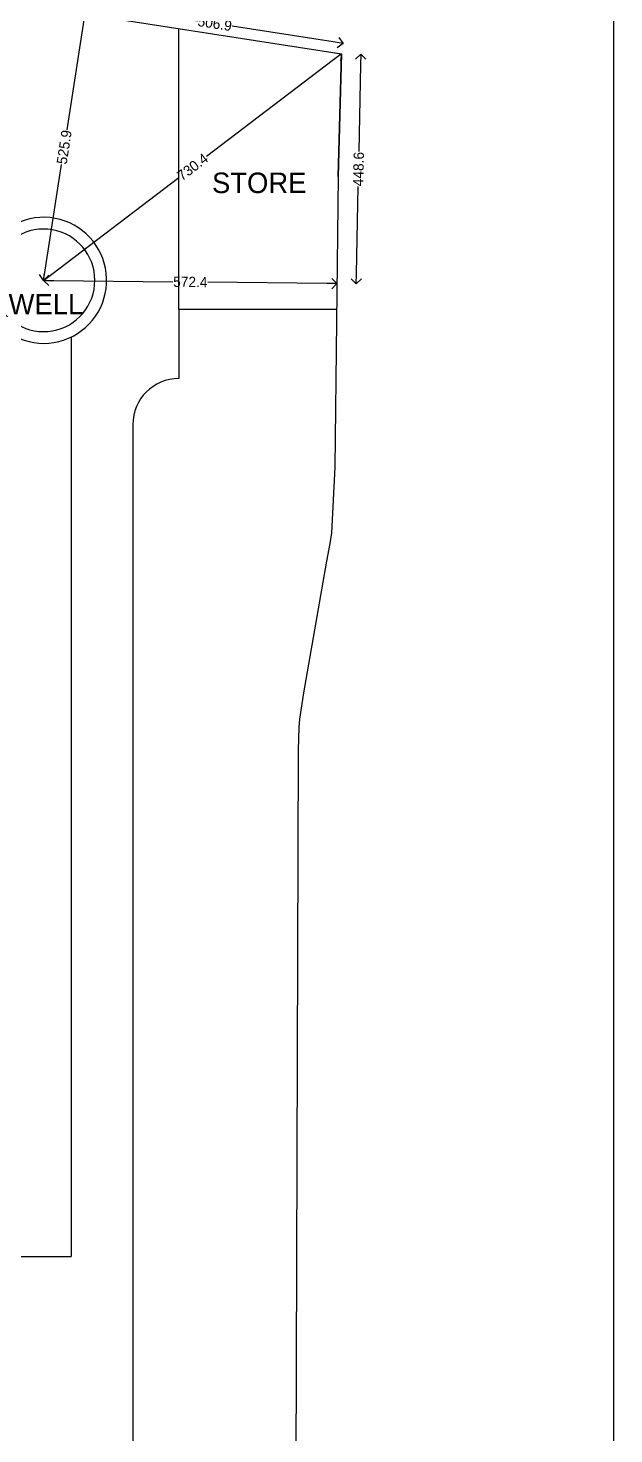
# Model space of a CAD drawing. Header units: inches. Extents: x -706 to 45253, y -3984 to 13819.
# Drawn here: x 37394 to 38537, y -1498 to 1245 of the extents above; entities that cross this region are included whole.
import ezdxf

# ---------------------------------------------------------------- set-up
doc = ezdxf.new("R2010")
doc.units = ezdxf.units.IN
doc.header["$PDMODE"] = 99
doc.header["$PDSIZE"] = 0.2
for name, color, linetype in [('BC-BOUNDARY', 3, 'ByLayer'), ('BC-Hatch', 8, 'Continuous'), ('BC-WHITECOLOR', 7, 'Continuous')]:
    doc.layers.add(name, color=color, linetype=linetype)
doc.styles.add('BC-1IN100-1', font='FreeSans.ttf', dxfattribs={"height": 20})
doc.styles.add('style2', font='FreeSans.ttf')
doc.dimstyles.new('BC-1IN100-1', dxfattribs={"dimtxt": 20, "dimasz": 20, "dimexe": 0.18, "dimexo": 0.0625, "dimgap": 1, "dimtad": 0, "dimtoh": 1, "dimdec": 1, "dimzin": 12, "dimdsep": 46, "dimtxsty": 'BC-1IN100-1', "dimblk": 'OPEN90', "dimcen": 0.09, "dimse1": 1, "dimse2": 1, "dimclrd": 256, "dimclre": 256, "dimclrt": 7, "dimadec": 0, "dimazin": 0, "dimtfac": 1, "dimtdec": 1, "dimtofl": 0, "dimtmove": 1, "dimatfit": 3, "dimldrblk": 'OPEN90', "dimfxl": 0, "dimtolj": 1, "dimtzin": 0, "dimlwd": -1, "dimarcsym": 0})

# ---------------------------------------------------------------- blocks, each defined once
blk = doc.blocks.new('_Open90')
at = {"color": 0, "linetype": 'ByBlock', "lineweight": -2}
for p, q in [((0, 0), (-1, 0)), ((-0.5, 0.5), (0, 0)), ((0, 0), (-0.5, -0.5))]:
    blk.add_line(p, q, dxfattribs=at)
blk = doc.blocks.new('*D799')
at = {"layer": 'BC-Hatch'}
for p, q in [((37989.7, 1182.9), (37742, 994.5)), ((37440.2, 765), (37687.9, 953.4))]:
    blk.add_line(p, q, dxfattribs=at)
at = {"layer": 'Defpoints', "color": 0}
for p in [(38005.7, 1195), (37424.3, 752.9), (37424.3, 752.9)]:
    blk.add_point(p, dxfattribs=at)
at = {"layer": 'BC-Hatch', "xscale": 20, "yscale": 20, "zscale": 20}
for p, rotation in [((38005.7, 1195), 37.24890819422171), ((37424.3, 752.9), 217.2489081942217)]:
    blk.add_blockref('_Open90', p, dxfattribs=dict(at, rotation=rotation))
at = {"layer": 'BC-Hatch', "color": 7, "insert": (37715, 974), "char_height": 20, "attachment_point": 5, "rotation": 37.2489, "style": 'BC-1IN100-1'}
blk.add_mtext('\\A1;730.4', dxfattribs=at)
blk = doc.blocks.new('*D802')
at = {"layer": 'BC-Hatch'}
for p, q in [((37527.7, 1289.6), (37724.8, 1259.1)), ((37989, 1218.1), (37791.9, 1248.7))]:
    blk.add_line(p, q, dxfattribs=at)
at = {"layer": 'Defpoints', "color": 0}
for p in [(37504.8, 1272.6), (38008.8, 1215.1), (38005.7, 1195)]:
    blk.add_point(p, dxfattribs=at)
at = {"layer": 'BC-Hatch', "xscale": 20, "yscale": 20, "zscale": 20}
for p, rotation in [((37507.9, 1292.7), 171.1932510125517), ((38008.8, 1215.1), 351.1932510125517)]:
    blk.add_blockref('_Open90', p, dxfattribs=dict(at, rotation=rotation))
at = {"layer": 'BC-Hatch', "color": 7, "insert": (37758.3, 1253.9), "char_height": 20, "attachment_point": 5, "rotation": 351.1933, "style": 'BC-1IN100-1'}
blk.add_mtext('\\A1;506.9', dxfattribs=at)
blk = doc.blocks.new('*D851')
at = {"layer": 'BC-Hatch'}
for p, q in [((37501.7, 1252.8), (37469.7, 1046.3)), ((37427.3, 772.7), (37459.3, 979.2))]:
    blk.add_line(p, q, dxfattribs=at)
at = {"layer": 'Defpoints', "color": 0}
for p in [(37504.8, 1272.6), (37504.8, 1272.6), (37424.3, 752.9)]:
    blk.add_point(p, dxfattribs=at)
at = {"layer": 'BC-Hatch', "xscale": 20, "yscale": 20, "zscale": 20}
for p, rotation in [((37504.8, 1272.6), 81.1932510125516), ((37424.3, 752.9), 261.1932510125516)]:
    blk.add_blockref('_Open90', p, dxfattribs=dict(at, rotation=rotation))
at = {"layer": 'BC-Hatch', "color": 7, "insert": (37464.5, 1012.8), "char_height": 20, "attachment_point": 5, "rotation": 81.1933, "style": 'BC-1IN100-1'}
blk.add_mtext('\\A1;525.9', dxfattribs=at)
blk = doc.blocks.new('*D852')
at = {"layer": 'BC-Hatch'}
for p, q in [((37444.3, 752.7), (37676.4, 750.1)), ((37976.7, 746.8), (37744.6, 749.4))]:
    blk.add_line(p, q, dxfattribs=at)
at = {"layer": 'Defpoints', "color": 0}
for p in [(37424.3, 752.9), (37996.7, 746.5), (37996.7, 746.5)]:
    blk.add_point(p, dxfattribs=at)
at = {"layer": 'BC-Hatch', "xscale": 20, "yscale": 20, "zscale": 20}
for p, rotation in [((37424.3, 752.9), 179.3605075903967), ((37996.7, 746.5), 359.3605075903966)]:
    blk.add_blockref('_Open90', p, dxfattribs=dict(at, rotation=rotation))
at = {"layer": 'BC-Hatch', "color": 7, "insert": (37710.5, 749.7), "char_height": 20, "attachment_point": 5, "rotation": 359.3605, "style": 'BC-1IN100-1'}
blk.add_mtext('\\A1;572.4', dxfattribs=at)
blk = doc.blocks.new('*D853')
at = {"layer": 'BC-Hatch'}
for p, q in [((38042.8, 1174.3), (38039.4, 1004)), ((38034.7, 765.8), (38038.1, 936.1))]:
    blk.add_line(p, q, dxfattribs=at)
at = {"layer": 'Defpoints', "color": 0}
for p in [(38005.7, 1195), (37996.7, 746.5), (38034.3, 745.8)]:
    blk.add_point(p, dxfattribs=at)
at = {"layer": 'BC-Hatch', "xscale": 20, "yscale": 20, "zscale": 20}
for p, rotation in [((38043.2, 1194.3), 88.85282410345364), ((38034.3, 745.8), 268.8528241034537)]:
    blk.add_blockref('_Open90', p, dxfattribs=dict(at, rotation=rotation))
at = {"layer": 'BC-Hatch', "color": 7, "insert": (38038.8, 970), "char_height": 20, "attachment_point": 5, "rotation": 88.8528, "style": 'BC-1IN100-1'}
blk.add_mtext('\\A1;448.6', dxfattribs=at)

msp = doc.modelspace()

# ---------------------------------------------------------------- linework, layer by layer
at = {"layer": 'BC-BOUNDARY'}
for p, q in [((35724.57, 1548.41, 9945.5), (38005.67, 1195.01, 9945.5)), ((38005.67, 1195.01), (37999.02, 955.19)), ((37999.02, 955.19), (37992.69, 388.37)), ((37992.69, 388.37), (37985.84, 260.5)), ((37985.84, 260.5), (37982.98, 239.19)), ((37985.84, 260.5), (37982.98, 239.19)), ((37982.98, 239.19), (37976.41, 204.97)), ((37976.41, 204.97), (37931.24, -51.96)), ((37931.24, -51.96), (37923.86, -102.93)), ((37931.24, -51.96), (37923.86, -102.93)), ((37923.86, -102.93), (37922.03, -119.74)), ((37923.86, -102.93), (37922.03, -119.74)), ((37922.03, -119.74), (37921.25, -163.15)), ((37922.03, -119.74), (37921.25, -163.15)), ((37921.25, -163.15), (37915.79, -1729.89))]:
    msp.add_line(p, q, dxfattribs=at)
at = {"layer": 'BC-Hatch'}
for p, q in [((37688.27, 696.43), (37688.27, 561.43)), ((37478.27, 642.41), (37478.27, -1151.57)), ((37598.27, 471.43), (37598.27, -1896.09)), ((37330.06, -1151.57), (37478.27, -1151.57))]:
    msp.add_line(p, q, dxfattribs=at)
msp.add_arc((37688.27, 471.43), 90, 90, 180, dxfattribs=at)
at = {"layer": 'BC-WHITECOLOR'}
for p, q in [((37688.27, 696.43), (37688.27, 1244.18)), ((37999.02, 955.19), (38005.67, 1195.01)), ((37688.27, 696.43), (37996.13, 696.43))]:
    msp.add_line(p, q, dxfattribs=at)
for radius, start, end in [(123, 220.0012, 152.65485), (100, 199.57254, 160.42746)]:
    msp.add_arc((37424.28, 752.93), radius, start, end, dxfattribs=at)
at = {"layer": 'Defpoints', "color": 2}
msp.add_lwpolyline([(35103.07, 1776.4), (35103.07, -2928.12), (38537.1, -2928.12), (38537.1, 1776.4)], close=True, dxfattribs=at)

# ---------------------------------------------------------------- texts
at = {"layer": 'BC-WHITECOLOR', "char_height": 40, "width": 600.197, "attachment_point": 1, "style": 'style2'}
for s, insert in [('{STORE}', (37752.89, 963.14)), ('{WELL}', (37355.87, 726.41))]:
    msp.add_mtext(s, dxfattribs=dict(at, insert=insert))

# ---------------------------------------------------------------- dimensions: what is measured, and where the dimension line sits
at = {"layer": 'BC-Hatch'}
for p1, p2, distance, picture, middle in [((37504.79, 1272.61), (38005.67, 1195.01), 20.31, '*D802', (37758.34, 1253.87)), ((37424.28, 752.93), (37504.79, 1272.61, 9945.5), 0, '*D851', (37464.54, 1012.77)), ((38005.67, 1195.01), (37424.28, 752.93), 0, '*D799', (37714.97, 973.97)), ((38005.67, 1195.01), (37996.69, 746.54), 37.58, '*D853', (38038.75, 970.02)), ((37424.28, 752.93), (37996.69, 746.54), 0, '*D852', (37710.48, 749.73))]:
    dim = msp.add_aligned_dim(p1=p1, p2=p2, distance=distance, dimstyle='BC-1IN100-1', dxfattribs=at)
    dim.commit()
    dim.dimension.update_dxf_attribs({"geometry": picture, "text_midpoint": middle})

doc.saveas('drawing.dxf')
